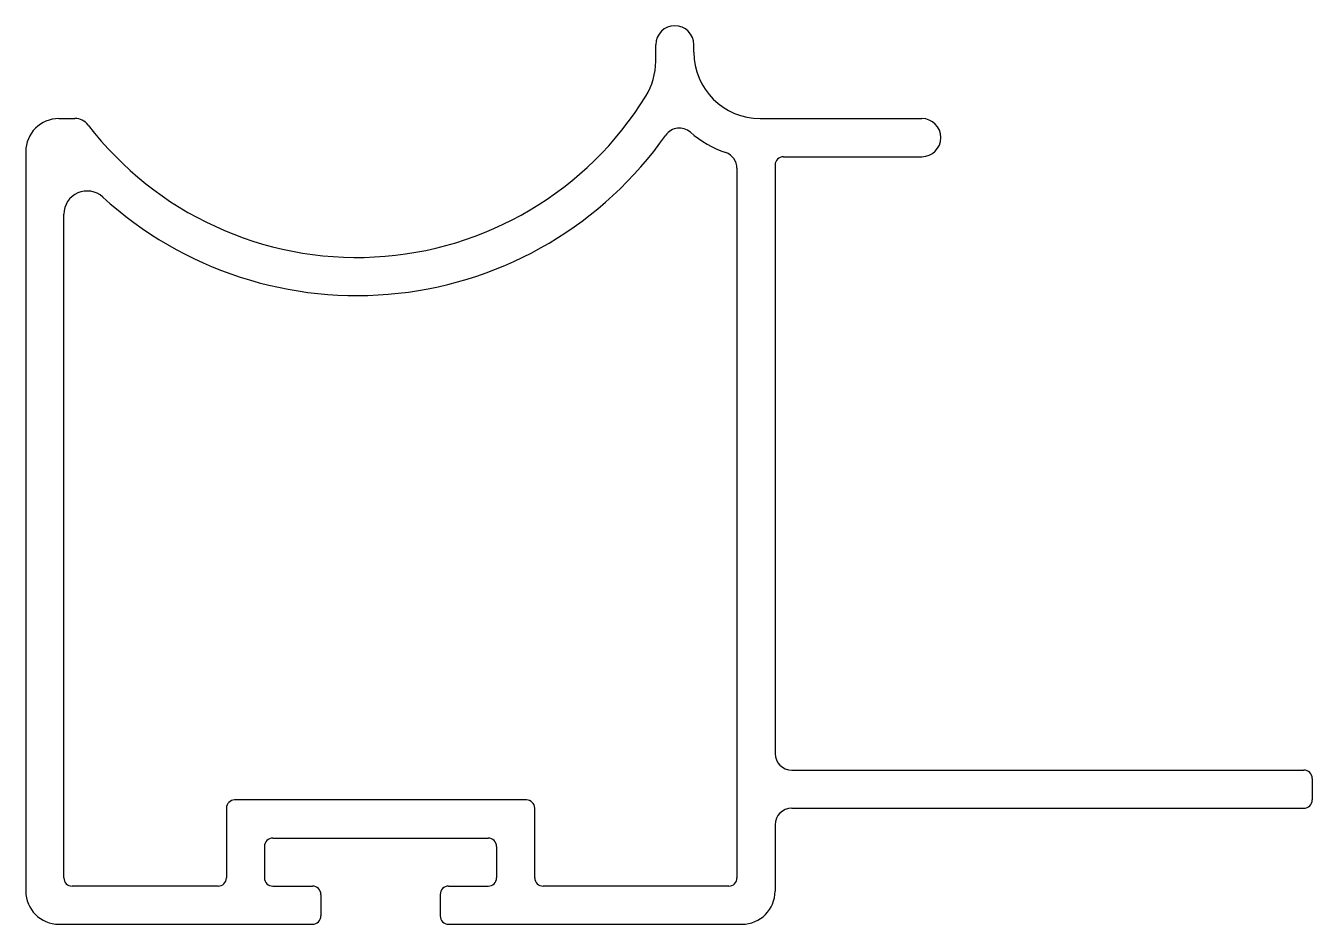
# Model space of a CAD drawing. Extents: x 1482.6 to 1521.4, y 2076.6 to 2103.7.
import ezdxf

# ---------------------------------------------------------------- set-up
doc = ezdxf.new("R2010")
doc.units = 0
doc.layers.get('0').update_dxf_attribs({"linetype": 'CONTINUOUS'})

msp = doc.modelspace()

# ---------------------------------------------------------------- linework, layer by layer
for p, q in [((1501.576, 2102.649), (1501.576, 2103.147)), ((1502.726, 2102.922), (1502.726, 2103.147)), ((1483.576, 2100.922), (1484.06, 2100.922)), ((1504.726, 2100.922), (1509.601, 2100.922)), ((1482.576, 2099.922), (1482.576, 2077.622)), ((1505.176, 2099.522), (1505.176, 2081.772)), ((1505.426, 2099.772), (1509.601, 2099.772)), ((1504.026, 2099.422), (1504.026, 2078.022)), ((1483.726, 2078.022), (1483.726, 2098.037)), ((1505.676, 2081.272), (1521.126, 2081.272)), ((1521.376, 2081.022), (1521.376, 2080.372)), ((1488.626, 2080.122), (1488.626, 2078.022)), ((1497.676, 2080.372), (1488.876, 2080.372)), ((1497.926, 2078.022), (1497.926, 2080.122)), ((1505.676, 2080.122), (1521.126, 2080.122)), ((1505.176, 2079.622), (1505.176, 2077.622)), ((1489.776, 2078.972), (1489.776, 2078.022)), ((1490.026, 2079.222), (1496.526, 2079.222)), ((1496.776, 2078.972), (1496.776, 2078.022)), ((1488.376, 2077.772), (1483.976, 2077.772)), ((1490.026, 2077.772), (1491.226, 2077.772)), ((1495.326, 2077.772), (1496.526, 2077.772)), ((1503.776, 2077.772), (1498.176, 2077.772)), ((1491.476, 2077.522), (1491.476, 2076.872)), ((1495.076, 2077.522), (1495.076, 2076.872)), ((1483.576, 2076.622), (1491.226, 2076.622)), ((1495.326, 2076.622), (1504.176, 2076.622))]:
    msp.add_line(p, q)
for centre, radius, start, end in [((1502.151, 2103.147), 0.575, 0, 180), ((1499.576, 2102.649), 2, 328.3807, 360), ((1504.726, 2102.922), 2, 180, 270), ((1492.566, 2106.964), 10.231, 217.565, 328.3807), ((1483.576, 2099.922), 1, 90, 180), ((1484.06, 2100.422), 0.5, 37.565, 90), ((1502.29, 2100.136), 0.5, 48.8289, 144.9247), ((1509.601, 2100.347), 0.575, 270, 90), ((1492.566, 2106.964), 11.381, 227.6378, 324.9247), ((1504.726, 2102.922), 3.2, 228.8289, 251.0754), ((1503.526, 2099.422), 0.5, 0, 71.0754), ((1505.426, 2099.522), 0.25, 90, 180), ((1484.426, 2098.037), 0.7, 47.6378, 180), ((1505.676, 2081.772), 0.5, 180, 270), ((1521.126, 2081.022), 0.25, 0, 90), ((1488.876, 2080.122), 0.25, 90, 180), ((1497.676, 2080.122), 0.25, 0, 90), ((1505.676, 2079.622), 0.5, 90, 180), ((1521.126, 2080.372), 0.25, 270, 0), ((1490.026, 2078.972), 0.25, 90, 180), ((1496.526, 2078.972), 0.25, 0, 90), ((1483.976, 2078.022), 0.25, 180, 270), ((1488.376, 2078.022), 0.25, 270, 0), ((1490.026, 2078.022), 0.25, 180, 270), ((1491.226, 2077.522), 0.25, 0, 90), ((1495.326, 2077.522), 0.25, 90, 180), ((1496.526, 2078.022), 0.25, 270, 0), ((1498.176, 2078.022), 0.25, 180, 270), ((1503.776, 2078.022), 0.25, 270, 0), ((1483.576, 2077.622), 1, 180, 270), ((1504.176, 2077.622), 1, 270, 0), ((1491.226, 2076.872), 0.25, 270, 0), ((1495.326, 2076.872), 0.25, 180, 270)]:
    msp.add_arc(centre, radius, start, end)

doc.saveas('drawing.dxf')
